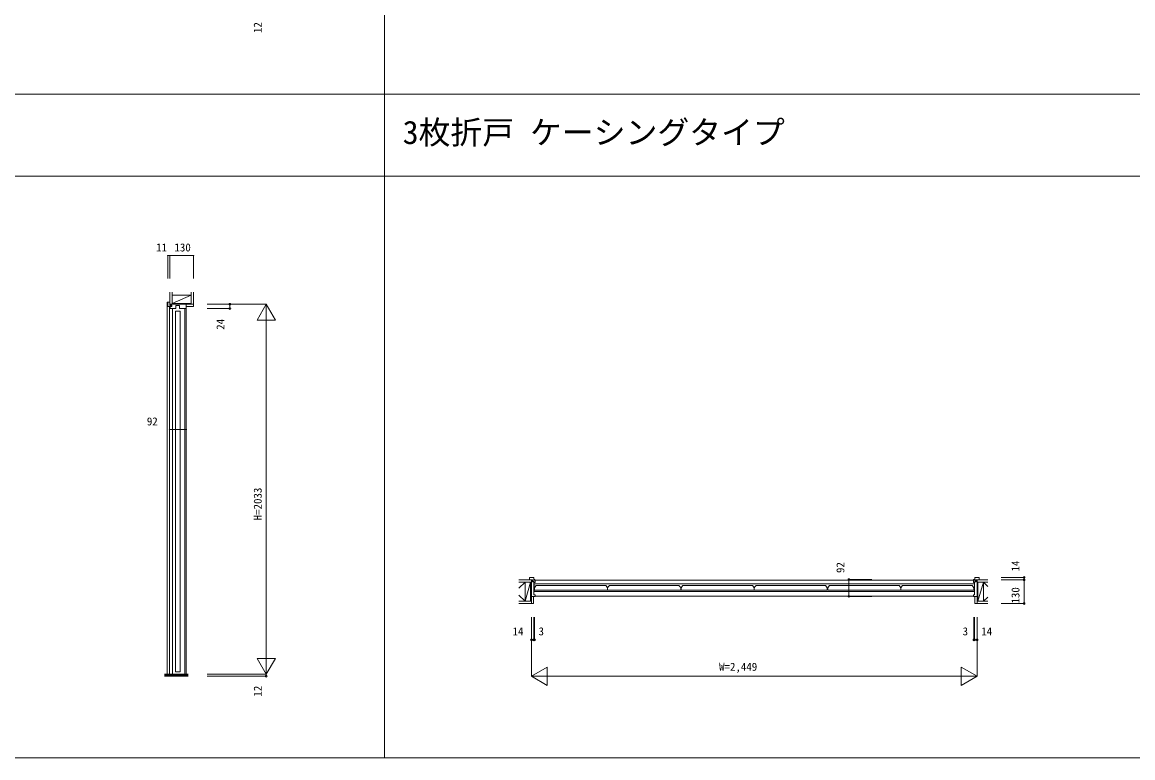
# Model space of a CAD drawing. Units: millimetres, scale not verified. Extents: x -14341 to 14341, y -10000 to 10000.
# Drawn here: x -4932 to 1171, y -10000 to -5956 of the extents above; entities that cross this region are included whole.
import ezdxf
from ezdxf.enums import TextEntityAlignment as Align

# ---------------------------------------------------------------- set-up
doc = ezdxf.new("R2010")
doc.units = ezdxf.units.MM
doc.header["$LTSCALE"] = 50
doc.layers.add('0-0_0', color=7, linetype='Continuous')
for name, color, linetype, lineweight in [('0-1_YKK_F1', 7, 'Continuous', 18), ('0-3_YKK_B1', 4, 'Continuous', 18), ('0-4_YKK_C1', 4, 'Continuous', 18), ('0-5_YKK_N1', 2, 'Continuous', 18), ('0-6_YKK_Z1', 7, 'Continuous', 18)]:
    doc.layers.add(name, color=color, linetype=linetype, lineweight=lineweight)
doc.styles.add('ＭＳ ゴシック', font='')
doc.styles.get('ＭＳ ゴシック').set_extended_font_data('MS Gothic')

msp = doc.modelspace()

# ---------------------------------------------------------------- linework, layer by layer
at = {"layer": '0-1_YKK_F1'}
for p, q in [((-2940.51, -10000), (-2940.51, 9500)), ((-14340.51, -6352), (14159.49, -6352)), ((-14340.51, -6802), (14159.49, -6802))]:
    msp.add_line(p, q, dxfattribs=at)
msp.add_lwpolyline([(-14340.51, -10000), (14340.51, -10000), (14340.51, 10000)], dxfattribs=at)
at = {"layer": '0-3_YKK_B1'}
for p, q in [((-2122.4, -9008), (-2142.4, -9008)), ((-2120.4, -9031), (-2120.4, -9010)), ((-2113.4, -9023), (295.6, -9023)), ((302.6, -9031), (302.6, -9010)), ((304.6, -9008), (324.6, -9008)), ((-2116.4, -9067.4), (-2116.4, -9077.67)), ((-2115.7, -9078), (-2116.4, -9077.67)), ((-2115.7, -9078), (-1714.65, -9078)), ((-2113.9, -9036.5), (-2113.4, -9035.99)), ((-2104.16, -9052.4), (-1726.89, -9052.4)), ((-1714.65, -9067.4), (-1714.65, -9078)), ((-1714.65, -9067.4), (-1714.65, -9078)), ((-1313.6, -9078), (-1714.65, -9078)), ((-1325.14, -9052.4), (-1702.41, -9052.4)), ((-1313.6, -9078), (-1312.9, -9077.67)), ((-1312.9, -9067.4), (-1312.9, -9077.67)), ((-1310.65, -9067.4), (-1310.65, -9077.67)), ((-1309.95, -9078), (-1310.65, -9077.67)), ((-1309.95, -9078), (-908.9, -9078)), ((-1298.41, -9052.4), (-921.14, -9052.4)), ((-908.9, -9067.4), (-908.9, -9078)), ((-908.9, -9067.4), (-908.9, -9078)), ((-507.85, -9078), (-908.9, -9078)), ((-519.39, -9052.4), (-896.66, -9052.4)), ((-507.85, -9078), (-507.15, -9077.67)), ((-507.15, -9067.4), (-507.15, -9077.67)), ((-504.9, -9067.4), (-504.9, -9077.67)), ((-504.2, -9078), (-504.9, -9077.67)), ((-504.2, -9078), (-103.15, -9078)), ((-492.66, -9052.4), (-115.39, -9052.4)), ((-103.15, -9067.4), (-103.15, -9078)), ((-103.15, -9067.4), (-103.15, -9078)), ((297.9, -9078), (-103.15, -9078)), ((286.36, -9052.4), (-90.91, -9052.4)), ((297.9, -9078), (298.6, -9077.67)), ((298.6, -9067.4), (298.6, -9077.67)), ((295.6, -9112), (-2113.4, -9112)), ((315.6, -9112.5), (303.1, -9112.5))]:
    msp.add_line(p, q, dxfattribs=at)
for points in [[(-2144.4, -9010), (-2144.4, -9022), (-2127.4, -9022), (-2127.4, -9031), (-2120.4, -9031)], [(-2115.4, -9020.5), (-2120.4, -9020.5), (-2120.4, -9032.5), (-2128.1, -9032.5), (-2128.1, -9024), (-2129.1, -9023), (-2133.4, -9023)], [(-2133.4, -9023), (-2133.4, -9112.5), (-2113.4, -9112.5), (-2113.4, -9105), (-2113.9, -9104.5), (-2118.9, -9104.5), (-2119.4, -9104), (-2119.4, -9037), (-2118.9, -9036.5), (-2113.9, -9036.5), (-2113.4, -9036), (-2113.4, -9022.5)], [(315.6, -9023), (315.6, -9112.5), (295.6, -9112.5), (295.6, -9105), (296.1, -9104.5), (301.1, -9104.5), (301.6, -9104), (301.6, -9037), (301.1, -9036.5), (296.1, -9036.5), (295.6, -9036), (295.6, -9022.5)], [(297.6, -9020.5), (302.6, -9020.5), (302.6, -9032.5), (310.3, -9032.5), (310.3, -9024), (311.3, -9023)], [(326.6, -9010), (326.6, -9022), (309.6, -9022), (309.6, -9031), (302.6, -9031)]]:
    msp.add_lwpolyline(points, dxfattribs=at)
msp.add_lwpolyline([(-2118.9, -9044.3), (-2118.9, -9085.7), (301.1, -9085.7), (301.1, -9044.3)], close=True, dxfattribs=at)
for centre, radius, start, end in [((-2142.4, -9010), 2, 90.00001, 179.99999), ((-2122.4, -9010), 2, 0.00001, 89.99999), ((-2115.4, -9022.5), 2, 0.00001, 89.99999), ((297.6, -9022.5), 2, 90.00001, 179.99999), ((304.6, -9010), 2, 90.00001, 179.99999), ((324.6, -9010), 2, 0.00001, 89.99999), ((-2111.7, -9067.4), 4.7, 154.60847, 180), ((-2076.46, -9084.12), 43.7, 136.77834, 154.60847), ((-2104.16, -9058.1), 5.7, 90, 136.77834), ((-1726.89, -9058.1), 5.7, 43.22166, 90), ((-1754.58, -9084.12), 43.7, 25.39153, 43.22166), ((-1719.35, -9067.4), 4.7, 0, 25.39153), ((-1709.95, -9067.4), 4.7, 154.60847, 180), ((-1674.71, -9084.12), 43.7, 136.77834, 154.60847), ((-1702.41, -9058.1), 5.7, 90, 136.77834), ((-1325.14, -9058.1), 5.7, 43.22166, 90), ((-1352.83, -9084.12), 43.7, 25.39153, 43.22166), ((-1317.6, -9067.4), 4.7, 0, 25.39153), ((-1305.95, -9067.4), 4.7, 154.60847, 180), ((-1270.71, -9084.12), 43.7, 136.77834, 154.60847), ((-1298.41, -9058.1), 5.7, 90, 136.77834), ((-921.14, -9058.1), 5.7, 43.22166, 90), ((-948.83, -9084.12), 43.7, 25.39153, 43.22166), ((-913.6, -9067.4), 4.7, 0, 25.39153), ((-904.2, -9067.4), 4.7, 154.60847, 180), ((-868.96, -9084.12), 43.7, 136.77834, 154.60847), ((-896.66, -9058.1), 5.7, 90, 136.77834), ((-519.39, -9058.1), 5.7, 43.22166, 90), ((-547.08, -9084.12), 43.7, 25.39153, 43.22166), ((-511.85, -9067.4), 4.7, 0, 25.39153), ((-500.2, -9067.4), 4.7, 154.60847, 180), ((-464.96, -9084.12), 43.7, 136.77834, 154.60847), ((-492.66, -9058.1), 5.7, 90, 136.77834), ((-115.39, -9058.1), 5.7, 43.22166, 90), ((-143.08, -9084.12), 43.7, 25.39153, 43.22166), ((-107.85, -9067.4), 4.7, 0, 25.39153), ((-98.45, -9067.4), 4.7, 154.60847, 180), ((-63.21, -9084.12), 43.7, 136.77834, 154.60847), ((-90.91, -9058.1), 5.7, 90, 136.77834), ((286.36, -9058.1), 5.7, 43.22166, 90), ((258.67, -9084.12), 43.7, 25.39153, 43.22166), ((293.9, -9067.4), 4.7, 0, 25.39153)]:
    msp.add_arc(centre, radius, start, end, dxfattribs=at)
at = {"layer": '0-4_YKK_C1'}
for p, q in [((-4131.27, -7498), (-4131.27, -7518)), ((-4121.77, -7521), (-4121.77, -9540)), ((-4105.77, -9540), (-4105.77, -7531)), ((-4087.87, -7521), (-4087.67, -7521)), ((-4037.77, -7531), (-4037.77, -9540)), ((-4030.27, -7529), (-4030.27, -7507))]:
    msp.add_line(p, q, dxfattribs=at)
for points in [[(-4129.27, -7496), (-4134.27, -7496), (-4134.27, -9540)], [(-4129.27, -7520), (-4111.27, -7520), (-4111.27, -7513), (-4120.27, -7513), (-4120.27, -7496), (-4129.27, -7496)], [(-4030.27, -7507), (-4119.27, -7507), (-4119.27, -7511.3), (-4118.27, -7512.3), (-4109.77, -7512.3), (-4109.77, -7520), (-4119.27, -7520), (-4119.27, -7529)], [(-4117.27, -7531), (-4088.37, -7531), (-4087.87, -7530.5), (-4087.87, -7513), (-4066.67, -7513), (-4066.67, -7530.5), (-4066.17, -7531), (-4032.27, -7531)], [(-4030.27, -7507), (-4029.77, -7507), (-4029.77, -9540)]]:
    msp.add_lwpolyline(points, dxfattribs=at)
msp.add_lwpolyline([(-4089.87, -7545), (-4064.27, -7545), (-4064.27, -9527.91), (-4089.87, -9527.91)], close=True, dxfattribs=at)
for centre, start, end in [((-4129.27, -7498), 90.00001, 179.99999), ((-4129.27, -7518), 180.00001, 269.99999), ((-4117.27, -7529), 180.00001, 269.99999), ((-4032.27, -7529), 270.00001, 359.99999)]:
    msp.add_arc(centre, 2, start, end, dxfattribs=at)
at = {"layer": '0-5_YKK_N1'}
for p, q in [((-4131.27, -7239.52), (-4131.27, -7364.52)), ((-4120.27, -7239.52), (-4131.27, -7239.52)), ((-4120.27, -7239.52), (-4120.27, -7364.52)), ((-4120.27, -7239.52), (-3990.27, -7239.52)), ((-3990.27, -7239.52), (-3990.27, -7364.52)), ((-3590.27, -7507), (-3915.27, -7507)), ((-3790.27, -7531), (-3915.27, -7531)), ((-3790.27, -7507), (-3790.27, -7531)), ((-3590.27, -7507), (-3640.27, -7593.6)), ((-3540.27, -7593.6), (-3590.27, -7507)), ((-3540.27, -7593.6), (-3640.27, -7593.6)), ((-4121.77, -8195.72), (-4029.77, -8195.72)), ((-388.19, -9020.5), (-388.19, -9112.5)), ((-263.19, -9020.5), (-388.19, -9020.5)), ((449.01, -9008), (574.01, -9008)), ((449.01, -9022), (574.01, -9022)), ((574.01, -9022), (574.01, -9008)), ((574.01, -9022), (574.01, -9152)), ((-263.19, -9112.5), (-388.19, -9112.5)), ((449.01, -9152), (574.01, -9152)), ((-2133.4, -9227), (-2133.4, -9552)), ((-2119.4, -9227), (-2119.4, -9352)), ((-2116.4, -9227), (-2116.4, -9352)), ((298.6, -9227), (298.6, -9352)), ((301.6, -9227), (301.6, -9352)), ((315.6, -9227), (315.6, -9552)), ((-2133.4, -9352), (-2119.4, -9352)), ((-2119.4, -9352), (-2116.4, -9352)), ((301.6, -9352), (298.6, -9352)), ((315.6, -9352), (301.6, -9352)), ((-3540.27, -9453.4), (-3640.27, -9453.4)), ((-3590.27, -9540), (-3640.27, -9453.4)), ((-3540.27, -9453.4), (-3590.27, -9540)), ((-2133.4, -9552), (-2046.79, -9502)), ((-2046.79, -9502), (-2046.79, -9602)), ((229, -9502), (315.6, -9552)), ((-3590.27, -9552), (-3915.27, -9552)), ((-3590.27, -9540), (-3590.27, -9552)), ((-2133.4, -9552), (315.6, -9552)), ((-2046.79, -9602), (-2133.4, -9552))]:
    msp.add_line(p, q, dxfattribs=at)
for points in [[(-3590.27, -7507), (-3590.27, -9540), (-3915.27, -9540)], [(229, -9502), (229, -9602), (315.6, -9552)]]:
    msp.add_lwpolyline(points, dxfattribs=at)
for centre, radius in [((-4131.27, -7239.52), 1.5), ((-4120.27, -7239.52), 1.5), ((-3990.27, -7239.52), 1.5), ((-3790.27, -7507), 5), ((-3790.27, -7531), 5), ((-4121.77, -8195.72), 1.5), ((-4029.77, -8195.72), 1.5), ((-388.19, -9020.5), 5), ((574.01, -9008), 5), ((574.01, -9022), 5), ((-388.19, -9112.5), 5), ((574.01, -9152), 5), ((-2133.4, -9352), 5), ((-2119.4, -9352), 5), ((-2116.4, -9352), 5), ((298.6, -9352), 5), ((301.6, -9352), 5), ((315.6, -9352), 5), ((-3590.27, -9552), 5)]:
    msp.add_circle(centre, radius, dxfattribs=at)
at = {"layer": '0-6_YKK_Z1'}
for p, q in [((-4120.27, -7507), (-4120.27, -7439.52)), ((-4107.77, -7507), (-4107.77, -7439.52)), ((-4002.77, -7507), (-4002.77, -7439.52)), ((-3990.27, -7507), (-3990.27, -7439.52)), ((-4107.77, -7502), (-4002.77, -7457)), ((-4107.77, -7507), (-4002.77, -7502)), ((-4120.27, -7507), (-4107.77, -7507)), ((-4029.77, -7507), (-3990.27, -7507)), ((-4029.77, -7507), (-4029.77, -7519.5)), ((-4029.77, -7519.5), (-3990.27, -7519.5)), ((-4002.77, -7507), (-3990.27, -7507)), ((-3990.27, -7519.5), (-3990.27, -7507)), ((-2133.4, -9022), (-2201.53, -9022)), ((-2133.4, -9034.5), (-2133.4, -9022)), ((311.3, -9023), (315.6, -9023)), ((315.6, -9034.5), (315.6, -9022)), ((315.6, -9022), (374.01, -9022)), ((315.6, -9034.5), (315.6, -9022)), ((-2168.4, -9034.5), (-2201.53, -9067.63)), ((-2133.4, -9034.5), (-2201.53, -9034.5)), ((-2168.4, -9139.5), (-2138.4, -9034.5)), ((-2138.4, -9139.5), (-2133.4, -9034.5)), ((315.6, -9139.5), (320.6, -9034.5)), ((315.6, -9034.5), (374.01, -9034.5)), ((320.6, -9139.5), (350.6, -9034.5)), ((350.6, -9034.5), (374.01, -9057.91)), ((-2168.4, -9139.5), (-2201.53, -9106.37)), ((-2133.4, -9139.5), (-2201.53, -9139.5)), ((-2133.4, -9152), (-2201.53, -9152)), ((-2133.6, -9096.5), (-2133.4, -9096.5)), ((-2120.9, -9112.5), (-2133.4, -9112.5)), ((-2133.4, -9152), (-2120.9, -9152)), ((-2120.9, -9152), (-2120.9, -9112.5)), ((303.1, -9152), (303.1, -9112.5)), ((303.1, -9152), (315.6, -9152)), ((315.6, -9152), (315.6, -9106)), ((315.6, -9139.5), (374.01, -9139.5)), ((315.6, -9152), (315.6, -9139.5)), ((315.6, -9152), (374.01, -9152)), ((350.6, -9139.5), (374.01, -9116.09)), ((-4149.19, -9540), (-4019.59, -9540)), ((-4149.19, -9542), (-4019.59, -9542)), ((-4149.19, -9544), (-4019.59, -9544)), ((-4149.19, -9546), (-4019.59, -9546)), ((-4149.19, -9548), (-4019.59, -9548)), ((-4149.19, -9550), (-4019.59, -9550)), ((-4149.19, -9552), (-4019.59, -9552))]:
    msp.add_line(p, q, dxfattribs=at)
for points in [[(-4107.77, -7502), (-4002.77, -7502), (-4002.77, -7457), (-4107.77, -7457)], [(-4107.77, -7507), (-4002.77, -7507), (-4002.77, -7502), (-4107.77, -7502)], [(-2168.4, -9139.5), (-2138.4, -9139.5), (-2138.4, -9034.5), (-2168.4, -9034.5)], [(-2138.4, -9139.5), (-2133.4, -9139.5), (-2133.4, -9034.5), (-2138.4, -9034.5)], [(315.6, -9139.5), (320.6, -9139.5), (320.6, -9034.5), (315.6, -9034.5)], [(320.6, -9139.5), (350.6, -9139.5), (350.6, -9034.5), (320.6, -9034.5)]]:
    msp.add_lwpolyline(points, close=True, dxfattribs=at)
msp.add_lwpolyline([(-2133.4, -9139.5), (-2133.4, -9152), (-2133.4, -9112.5)], dxfattribs=at)

# ---------------------------------------------------------------- texts
at = {"layer": '0-0_0', "style": 'ＭＳ ゴシック'}
msp.add_text('3枚折戸 ケーシングタイプ', height=128.3, dxfattribs=at).set_placement((-2840.51, -6664.5), align=Align.BOTTOM_LEFT)
at = {"layer": '0-5_YKK_N1', "color": 7, "style": 'ＭＳ ゴシック'}
for s, p in [('12', (-3602.27, -6015.64)), ('24', (-3806.86, -7647.03)), ('H=2033', (-3602.27, -8694.5)), ('92', (-400.19, -8984.23)), ('14', (562.01, -8975.73)), ('130', (562.01, -9152)), ('12', (-3602.27, -9663.64))]:
    msp.add_text(s, height=43.99, rotation=90, dxfattribs=at).set_placement(p, align=Align.BOTTOM_LEFT)
for s, p in [('11', (-4195.61, -7229.76)), ('130', (-4094.9, -7229.76)), ('92', (-4246.52, -8185.96)), ('14', (-2236.81, -9340)), ('3', (-2094.22, -9340)), ('3', (236.43, -9340)), ('14', (339.01, -9340)), ('W=2,449', (-1101.9, -9535))]:
    msp.add_text(s, height=43.99, dxfattribs=at).set_placement(p, align=Align.BOTTOM_LEFT)

doc.saveas('drawing.dxf')
